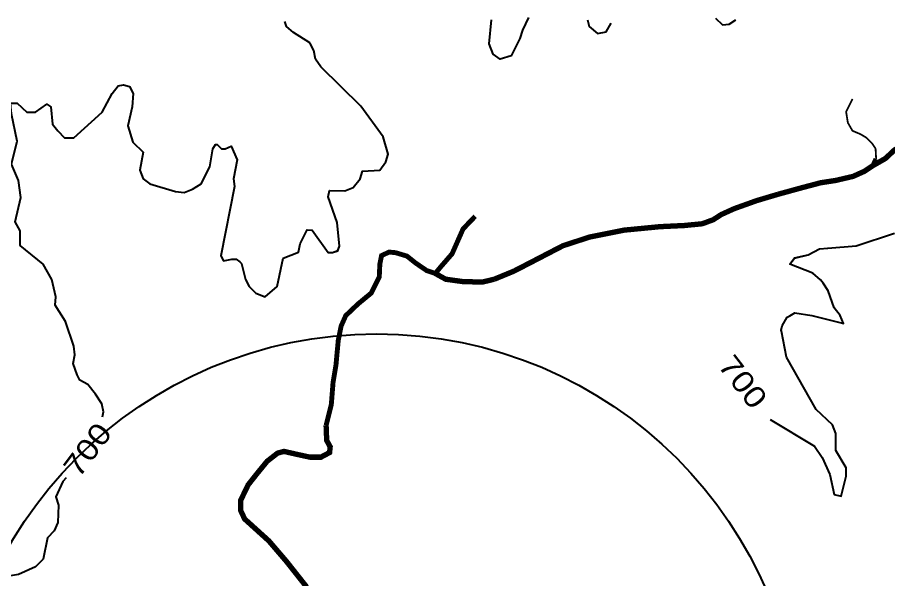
# Model space of a CAD drawing. Header units: inches. Extents: x -43639 to 75791, y -33466 to 47612.
# Drawn here: x -2366 to 46587, y 14428 to 45997 of the extents above; entities that cross this region are included whole.
import ezdxf

# ---------------------------------------------------------------- set-up
doc = ezdxf.new("R2010")
doc.units = ezdxf.units.IN
doc.header["$LTSCALE"] = 8
doc.header["$MEASUREMENT"] = 0
doc.linetypes.add('DIVIDE3', pattern=[0.75, 0.25, -0.125, 0, -0.125, 0, -0.125, 0, -0.125])
for name, color, linetype in [('A-walls', 7, 'CONTINUOUS'), ('TOPO100', 14, 'CONTINUOUS'), ('TOPOCREEK', 5, 'CONTINUOUS')]:
    doc.layers.add(name, color=color, linetype=linetype)
doc.styles.get("Standard").update_dxf_attribs({"font": 'txt', "height": 0.2})

# ---------------------------------------------------------------- blocks, each defined once
blk = doc.blocks.new('801')
at = {"layer": 'TOPO100', "linetype": 'Continuous'}
blk.add_lwpolyline([(39937, 23413), (42431, 21917), (42857, 21287), (43289, 20327), (43532, 19213), (43916, 19117), (44201, 20231), (44201, 20711), (43625, 21671), (43625, 22631), (43433, 23111), (42521, 23975), (40857, 26919), (40563, 28387), (40563, 28387), (40553, 28439), (40601, 28679), (40889, 29159), (41047, 29247), (41047, 29247), (41321, 29399), (42281, 29255), (43995, 28819), (43995, 28819), (44045, 28801), (43865, 29255), (43529, 29687), (43193, 30647), (42905, 31079), (42769, 31268), (42769, 31268), (42330, 31642), (42330, 31642), (41037, 32144), (41299, 32487), (41299, 32487), (42060, 32666), (42060, 32666), (42713, 32999), (43178, 33038), (43178, 33038), (44761, 33170), (46913, 33887)], dxfattribs=at)
blk = doc.blocks.new('902')
at = {"layer": 'TOPO100', "linetype": 'Continuous'}
for points in [[(26347, 45997), (26009, 45287), (25865, 44807), (25385, 43847), (24761, 43655), (24377, 43943), (24146, 44519), (24281, 45863)], [(29675, 45867), (29753, 45479), (30233, 45095), (30713, 45191), (31001, 45671)], [(36857, 45959), (37262, 45587), (37626, 45621), (37626, 45621), (38009, 45863)]]:
    blk.add_lwpolyline(points, dxfattribs=at)
blk = doc.blocks.new('901')
at = {"layer": 'TOPO100', "linetype": 'Continuous'}
for points in [[(-24679, 39527), (-23719, 39911), (-22759, 40487), (-22567, 40967), (-22759, 41447), (-23143, 41831), (-23575, 42167), (-24535, 42695), (-24919, 43079), (-24679, 44039), (-24967, 44999), (-26703, 45538)], [(-17287, 45479), (-17383, 45575), (-16999, 45287), (-16615, 44807), (-16327, 43367), (-16135, 42887), (-15847, 42407), (-15367, 42119), (-14983, 42503), (-14887, 42983), (-14887, 44366), (-13767, 44590), (-13351, 44423), (-12775, 44423), (-12343, 44663), (-12103, 45143), (-12007, 45671)], [(2422, 23559), (2472, 23854), (2373, 24297), (2028, 24839), (1585, 25380), (1142, 25627), (995, 25922), (761, 26567), (857, 27047), (809, 27527), (329, 28919), (-247, 29831), (-199, 30311), (-439, 31271), (-919, 32135), (-2215, 33191), (-2215, 34007), (-2489, 34511), (-2167, 35879), (-2311, 36839), (-2695, 37751), (-2388, 39047), (-2695, 40583), (-2764, 41177), (-2380, 41177), (-1831, 40679), (-1351, 40679), (-715, 41127), (-487, 40967), (-391, 40007), (-103, 39623), (281, 39239), (809, 39239), (2393, 40679), (2949, 41716), (3294, 42158), (3589, 42207), (3933, 42110), (4130, 41716), (4081, 40976), (3833, 39911), (4121, 38999), (4697, 38423), (4505, 37415), (4697, 36935), (5081, 36647), (6521, 36215), (7001, 36167), (7481, 36359), (7961, 36647), (7961, 36647), (8441, 37607), (8610, 38613), (8757, 38859), (8857, 38859), (9102, 38613), (9299, 38613), (9641, 38759), (9977, 37991), (9785, 36935), (9833, 36503), (9065, 32615), (9209, 32327), (9689, 32423), (9918, 32414), (10141, 32273), (10217, 32183), (10457, 31271), (10649, 30887), (11033, 30503), (11561, 30311), (12233, 30887), (12569, 32482), (13433, 32807), (13529, 33287), (13923, 34077), (14201, 34055), (15098, 32801), (15344, 32801), (15640, 32899), (15737, 33146), (15593, 34487), (15087, 35920), (15178, 36286), (16025, 36263), (16505, 36455), (16889, 36935), (17033, 37367), (17993, 37415), (18329, 37895), (18473, 38327), (18185, 39287), (16937, 41015), (14681, 43223), (14393, 43655), (14297, 44135), (14057, 44567), (13145, 45143), (12761, 45479), (12665, 45767)], [(377, 20135), (185, 19943), (-199, 19079), (-55, 18599), (-103, 17639), (-295, 17159), (-679, 16775), (-919, 15575), (-1351, 15143), (-2311, 14711), (-3223, 14567), (-4231, 14279), (-4711, 14567), (-4903, 15095), (-4711, 16055), (-4423, 16487), (-4327, 16967), (-4279, 18359), (-3559, 19175), (-3655, 19271), (-2983, 19799), (-3079, 20327), (-3463, 20807), (-3559, 21287), (-3367, 21671), (-3655, 22151), (-3751, 22631), (-3463, 23591), (-2813, 24989), (-3463, 26375), (-3463, 26855), (-3847, 27239), (-4087, 27671), (-4087, 28631), (-3607, 30023), (-3655, 30503), (-3847, 30983), (-4231, 31367), (-4423, 31895), (-4903, 32711), (-4903, 33959), (-4999, 34439), (-5191, 34823), (-5191, 36167), (-6151, 37511), (-6343, 37991), (-6391, 38423), (-6343, 39383), (-6103, 40343), (-5719, 41303), (-5719, 41303), (-5191, 42119), (-5047, 44039), (-4855, 44999), (-4519, 45479)]]:
    blk.add_lwpolyline(points, dxfattribs=at)

msp = doc.modelspace()

# ---------------------------------------------------------------- linework, layer by layer
at = {"layer": 'A-walls'}
msp.add_circle((17813.72126, 4368.8652, -39478.11913), 23854.49434, dxfattribs=at)
at = {"layer": 'TOPO100', "linetype": 'Continuous'}
for points in [[(-2380.11802, 41177.38356), (-1831.38202, 40679.23956), (-1351.38202, 40679.23956), (-715.16602, 41127.41556), (-487.38202, 40967.23956), (-391.38202, 40007.23956), (-103.38202, 39623.23956), (280.61798, 39239.23956), (808.61798, 39239.23956), (2392.61798, 40679.23956), (2949.29798, 41715.91956), (3294.05798, 42158.43156), (3588.63398, 42207.31956), (3933.39398, 42109.56756), (4130.21798, 41715.91956), (4081.35398, 40976.19156), (3832.61798, 39911.23956), (4120.61798, 38999.23956), (4696.61798, 38423.23956), (4504.61798, 37415.23956), (4696.61798, 36935.23956), (5080.61798, 36647.23956), (6520.61798, 36215.23956), (7000.61798, 36167.23956), (7480.61798, 36359.23956), (7960.61798, 36647.23956), (7960.61798, 36647.23956), (8440.61798, 37607.23956), (8609.52998, 38613.03156), (8757.48998, 38858.71956), (8856.56198, 38858.71956), (9102.24998, 38613.03156), (9299.07398, 38613.03156), (9640.61798, 38759.23956), (9976.61798, 37991.23956), (9784.61798, 36935.23956), (9832.61798, 36503.23956), (9064.61798, 32615.23956), (9208.61798, 32327.23956), (9688.61798, 32423.23956), (9917.50598, 32414.11956), (10141.35398, 32272.71156), (10216.61798, 32183.23956), (10456.61798, 31271.23956), (10648.61798, 30887.23956), (11032.61798, 30503.23956), (11560.61798, 30311.23956), (12232.61798, 30887.23956), (12568.61798, 32481.60756), (13432.61798, 32807.23956), (13528.61798, 33287.23956), (13922.98598, 34076.79156), (14200.61798, 34055.23956), (15098.14598, 32800.78356), (15343.83398, 32800.78356), (15639.72998, 32898.53556), (15737.48198, 33145.54356), (15592.61798, 34487.23956), (15086.76998, 35919.84756), (15178.25798, 36285.94356), (16024.61798, 36263.23956), (16504.61798, 36455.23956), (16888.61798, 36935.23956), (17032.61798, 37367.23956), (17992.61798, 37415.23956), (18328.61798, 37895.23956), (18472.61798, 38327.23956), (18184.61798, 39287.23956), (16936.61798, 41015.23956), (14680.61798, 43223.23956), (14392.61798, 43655.23956), (14296.61798, 44135.23956), (14056.61798, 44567.23956), (13144.61798, 45143.23956), (12760.61798, 45479.23956), (12664.61798, 45767.23956)], [(-2380.11802, 41177.38356), (-1831.38202, 40679.23956), (-1351.38202, 40679.23956), (-715.16602, 41127.41556), (-487.38202, 40967.23956), (-391.38202, 40007.23956), (-103.38202, 39623.23956), (280.61798, 39239.23956), (808.61798, 39239.23956), (2392.61798, 40679.23956), (2949.29798, 41715.91956), (3294.05798, 42158.43156), (3588.63398, 42207.31956), (3933.39398, 42109.56756), (4130.21798, 41715.91956), (4081.35398, 40976.19156), (3832.61798, 39911.23956), (4120.61798, 38999.23956), (4696.61798, 38423.23956), (4504.61798, 37415.23956), (4696.61798, 36935.23956), (5080.61798, 36647.23956), (6520.61798, 36215.23956), (7000.61798, 36167.23956), (7480.61798, 36359.23956), (7960.61798, 36647.23956), (7960.61798, 36647.23956), (8440.61798, 37607.23956), (8609.52998, 38613.03156), (8757.48998, 38858.71956), (8856.56198, 38858.71956), (9102.24998, 38613.03156), (9299.07398, 38613.03156), (9640.61798, 38759.23956), (9976.61798, 37991.23956), (9784.61798, 36935.23956), (9832.61798, 36503.23956), (9064.61798, 32615.23956), (9208.61798, 32327.23956), (9688.61798, 32423.23956), (9917.50598, 32414.11956), (10141.35398, 32272.71156), (10216.61798, 32183.23956), (10456.61798, 31271.23956), (10648.61798, 30887.23956), (11032.61798, 30503.23956), (11560.61798, 30311.23956), (12232.61798, 30887.23956), (12568.61798, 32481.60756), (13432.61798, 32807.23956), (13528.61798, 33287.23956), (13922.98598, 34076.79156), (14200.61798, 34055.23956), (15098.14598, 32800.78356), (15343.83398, 32800.78356), (15639.72998, 32898.53556), (15737.48198, 33145.54356), (15592.61798, 34487.23956), (15086.76998, 35919.84756), (15178.25798, 36285.94356), (16024.61798, 36263.23956), (16504.61798, 36455.23956), (16888.61798, 36935.23956), (17032.61798, 37367.23956), (17992.61798, 37415.23956), (18328.61798, 37895.23956), (18472.61798, 38327.23956), (18184.61798, 39287.23956), (16936.61798, 41015.23956), (14680.61798, 43223.23956), (14392.61798, 43655.23956), (14296.61798, 44135.23956), (14056.61798, 44567.23956), (13144.61798, 45143.23956), (12760.61798, 45479.23956), (12664.61798, 45767.23956)], [(2421.51398, 23558.55156), (2471.69798, 23854.44756), (2372.62598, 24296.95956), (2027.86598, 24838.56756), (1585.35398, 25380.15156), (1141.52198, 25627.15956), (994.88198, 25921.73556), (760.61798, 26567.23956), (856.61798, 27047.23956), (808.61798, 27527.23956), (328.61798, 28919.23956), (-247.38202, 29831.23956), (-199.38202, 30311.23956), (-439.38202, 31271.23956), (-919.38202, 32135.23956), (-2215.38202, 33191.23956), (-2215.38202, 34007.23956), (-2488.98202, 34511.23956), (-2167.38202, 35879.23956), (-2311.38202, 36839.23956), (-2695.38202, 37751.23956)], [(2421.51398, 23558.55156), (2471.69798, 23854.44756), (2372.62598, 24296.95956), (2027.86598, 24838.56756), (1585.35398, 25380.15156), (1141.52198, 25627.15956), (994.88198, 25921.73556), (760.61798, 26567.23956), (856.61798, 27047.23956), (808.61798, 27527.23956), (328.61798, 28919.23956), (-247.38202, 29831.23956), (-199.38202, 30311.23956), (-439.38202, 31271.23956), (-919.38202, 32135.23956), (-2215.38202, 33191.23956), (-2215.38202, 34007.23956), (-2488.98202, 34511.23956), (-2167.38202, 35879.23956), (-2311.38202, 36839.23956), (-2695.38202, 37751.23956)], [(39937.08998, 23413.35156), (42430.61798, 21917.23956), (42856.61798, 21287.23956), (43288.61798, 20327.23956), (43531.61798, 19212.89556), (43915.61798, 19116.89556), (44200.61798, 20231.23956), (44200.61798, 20711.23956), (43624.61798, 21671.23956), (43624.61798, 22631.23956), (43432.61798, 23111.23956), (42520.61798, 23975.23956), (40856.62598, 26919.24756), (40563.15398, 28386.51156), (40563.15398, 28386.51156), (40552.61798, 28439.23956), (40600.61798, 28679.23956), (40888.61798, 29159.23956), (41046.94598, 29247.19956), (41046.94598, 29247.19956), (41320.61798, 29399.23956), (42280.61798, 29255.23956), (43995.17798, 28818.87156), (43995.17798, 28818.87156), (44045.40998, 28801.42356), (43864.61798, 29255.23956), (43528.61798, 29687.23956), (43192.61798, 30647.23956), (42904.61798, 31079.23956), (42768.92198, 31267.95156), (42768.92198, 31267.95156), (42330.05798, 31642.13556), (42330.05798, 31642.13556), (41037.24998, 32144.23956), (41298.82598, 32486.59956), (41298.82598, 32486.59956), (42060.05798, 32666.21556), (42060.05798, 32666.21556), (42712.61798, 32999.23956), (43177.68998, 33037.99956), (43177.68998, 33037.99956), (44760.60998, 33169.90356), (46912.61798, 33887.23956)], [(376.61798, 20135.23956), (184.61798, 19943.23956), (-199.38202, 19079.23956), (-55.38202, 18599.23956), (-103.38202, 17639.23956), (-295.38202, 17159.23956), (-679.38202, 16775.23956), (-919.38202, 15575.23956), (-1351.38202, 15143.23956), (-2311.38202, 14711.23956), (-3223.38202, 14567.23956)]]:
    msp.add_lwpolyline(points, dxfattribs=at)
at = {"layer": 'TOPOCREEK'}
for points, const_width in [([(45888.7956, 38043.09852), (45856.32907, 38627.10375), (45661.52905, 38919.10622), (45336.8629, 39243.55358), (45012.19676, 39438.22199), (44557.66366, 39632.89041), (44297.93057, 40087.1167), (44200.53098, 40703.56653), (44557.66366, 41417.35071)], 100), ([(40369.46865, 36063.9701), (41668.13364, 36420.86204), (42771.99903, 36712.86451), (43616.13134, 36842.64345), (44590.13061, 37069.75675), (45239.46289, 37361.75922), (45726.46253, 37686.20658), (45888.7956, 38043.09852)], 300), ([(24428.35399, 31294.59443), (25532.21938, 31748.82073), (26538.68476, 32267.9365), (28291.88285, 33176.38879), (29785.34786, 33663.05997), (31733.34556, 34052.3965), (33746.27632, 34247.06491), (35109.87479, 34311.95438), (36116.34017, 34409.28874), (36733.20634, 34636.40174), (37187.73903, 34928.40451), (37902.00479, 35252.85156), (39168.20367, 35707.07786), (40369.46865, 36063.9701)], 300), ([(21116.75782, 31619.04179), (21701.15705, 31294.59443), (22642.68937, 31164.81549), (23746.55475, 31132.3709), (24428.35399, 31294.59443)], 300), ([(14850.69858, 10951.74782), (14655.89856, 12217.09235), (13844.2332, 14066.44213), (12740.36781, 15461.5656), (11766.36855, 16597.1312), (10402.77049, 17830.03084), (10175.50394, 18316.70203), (10175.50394, 18868.26238), (10597.5701, 19744.27009), (11084.56973, 20360.71991), (11668.96896, 21074.5041), (12253.36818, 21528.73039), (12610.50127, 21626.06445), (13324.76704, 21463.84092), (14071.49934, 21301.61709), (14688.36551, 21301.61709), (15175.36472, 21561.17498), (15207.83126, 21885.62233), (15013.03165, 22242.51427), (14980.56512, 23086.0774)], 300)]:
    msp.add_lwpolyline(points, dxfattribs=dict(at, const_width=const_width))
at = {"layer": 'TOPOCREEK', "linetype": 'DIVIDE3'}
for points, const_width in [([(45726.46253, 37686.20658), (46408.26176, 38075.5434), (46927.72751, 38562.21428), (47284.8606, 38756.8827)], 300), ([(14980.56512, 23086.0774), (15272.76473, 24254.08788), (15370.16475, 25486.98752), (15532.49782, 26460.32959), (15662.36436, 27855.45307), (15824.69743, 28666.5713), (16084.43051, 29250.57624), (16766.22975, 29899.47095), (17512.96204, 30515.92078), (17967.49473, 31424.37337), (17999.96168, 32138.15755), (18097.36127, 32624.82844), (18519.42742, 32819.49685), (18876.56051, 32787.05196), (19525.89322, 32592.38355), (20012.89243, 32203.04702), (20629.75861, 31781.26531), (21116.75782, 31619.04179), (21408.95744, 31975.93373), (22058.29014, 32722.16249), (22675.15631, 34117.28597), (23356.95513, 34831.07015)], 275)]:
    msp.add_lwpolyline(points, dxfattribs=dict(at, const_width=const_width))
at = {"layer": 'TOPOCREEK'}
for points in [[(24428.35399, 31294.59443), (25532.21938, 31748.82073), (26538.68476, 32267.9365), (28291.88285, 33176.38879), (29785.34786, 33663.05997), (31733.34556, 34052.3965), (33746.27632, 34247.06491), (35109.87479, 34311.95438), (36116.34017, 34409.28874), (36733.20634, 34636.40174), (37187.73903, 34928.40451), (37902.00479, 35252.85156), (39168.20367, 35707.07786), (40369.46865, 36063.9701)], [(21116.75782, 31619.04179), (21701.15705, 31294.59443), (22642.68937, 31164.81549), (23746.55475, 31132.3709), (24428.35399, 31294.59443)]]:
    msp.add_lwpolyline(points, dxfattribs=at)

# ---------------------------------------------------------------- block references
for name in ['902', '901', '801']:
    msp.add_blockref(name, (0, 0), dxfattribs=at)

# ---------------------------------------------------------------- texts
at = {"layer": 'TOPO100', "width": 1.2}
for rotation, p in [(307.670925, (36945.0216, 26438.82472)), (53.130102, (1090.90598, 20075.50356))]:
    msp.add_text('700', height=1200, rotation=rotation, dxfattribs=at).set_placement(p)

doc.saveas('drawing.dxf')
